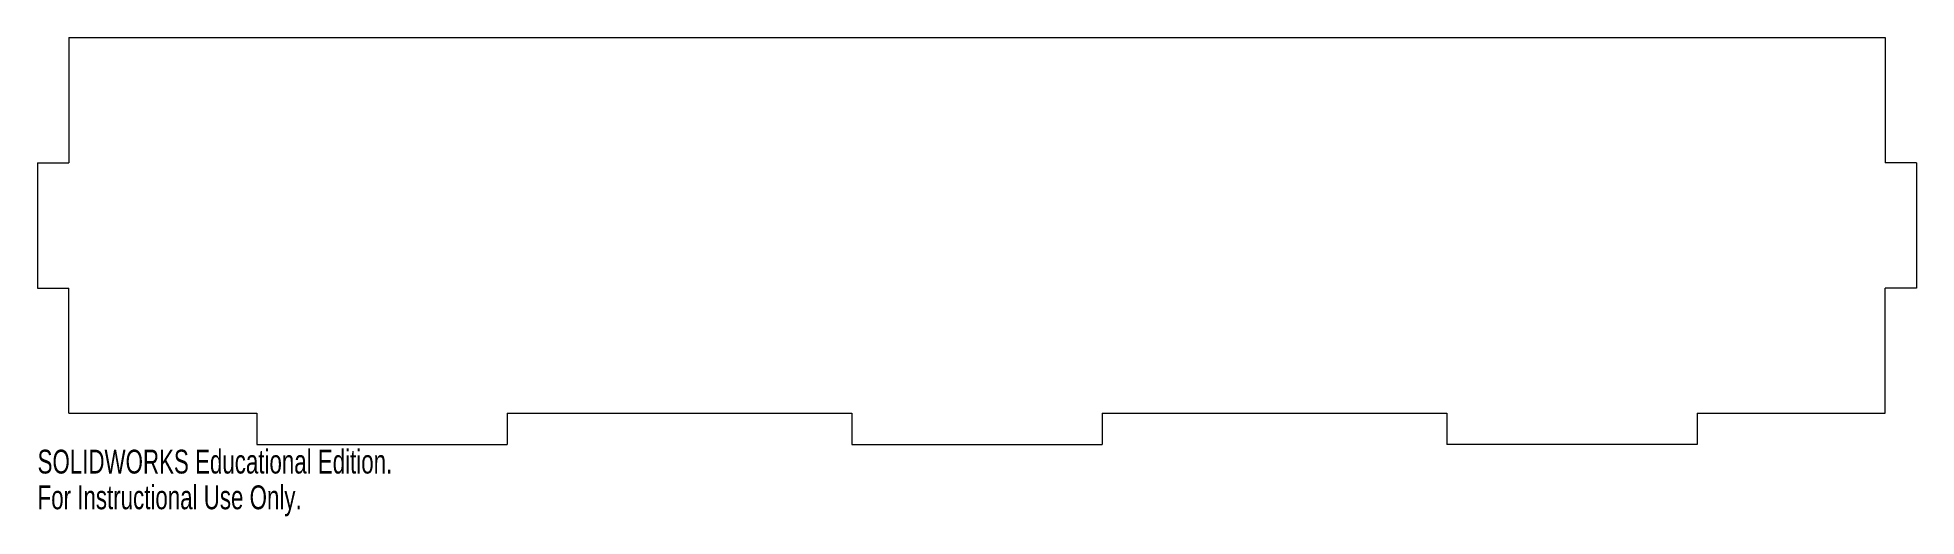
# Model space of a CAD drawing. Header units: inches. Extents: x 0 to 15, y -2.3 to 1.5.
import ezdxf

# ---------------------------------------------------------------- set-up
doc = ezdxf.new("R2010")
doc.units = ezdxf.units.IN
doc.header["$MEASUREMENT"] = 0
doc.styles.add('SLDTEXTSTYLE0', font='TXT', dxfattribs={"width": 0.7})

msp = doc.modelspace()

# ---------------------------------------------------------------- linework, layer by layer
at = {"color": 7, "linetype": 'Continuous', "lineweight": 15}
for p, q in [((0.25, 1.49), (0.25, 0.49)), ((0.25, 1.49), (14.75, 1.49)), ((14.75, 1.49), (14.75, 0.49)), ((0, 0.49), (0, -0.51)), ((0, 0.49), (0.25, 0.49)), ((15, 0.49), (14.75, 0.49)), ((15, 0.49), (15, -0.51)), ((0, -0.51), (0.25, -0.51)), ((0.25, -1.51), (0.25, -0.51)), ((15, -0.51), (14.75, -0.51)), ((14.75, -1.51), (14.75, -0.51)), ((0.25, -1.51), (1.75, -1.51)), ((1.75, -1.51), (1.75, -1.76)), ((3.75, -1.51), (6.5, -1.51)), ((3.75, -1.51), (3.75, -1.76)), ((6.5, -1.51), (6.5, -1.76)), ((8.5, -1.51), (11.25, -1.51)), ((8.5, -1.51), (8.5, -1.76)), ((11.25, -1.51), (11.25, -1.76)), ((13.25, -1.51), (14.75, -1.51)), ((13.25, -1.51), (13.25, -1.76)), ((1.75, -1.76), (3.75, -1.76)), ((6.5, -1.76), (8.5, -1.76)), ((13.25, -1.76), (11.25, -1.76))]:
    msp.add_line(p, q, dxfattribs=at)

# ---------------------------------------------------------------- texts
at = {"color": 7, "linetype": 'Continuous', "char_height": 0.1903, "attachment_point": 1, "style": 'SLDTEXTSTYLE0'}
for s, insert in [('SOLIDWORKS Educational Edition.', (0, -1.801)), ('For Instructional Use Only.', (0, -2.086))]:
    msp.add_mtext(s, dxfattribs=dict(at, insert=insert))

doc.saveas('drawing.dxf')
